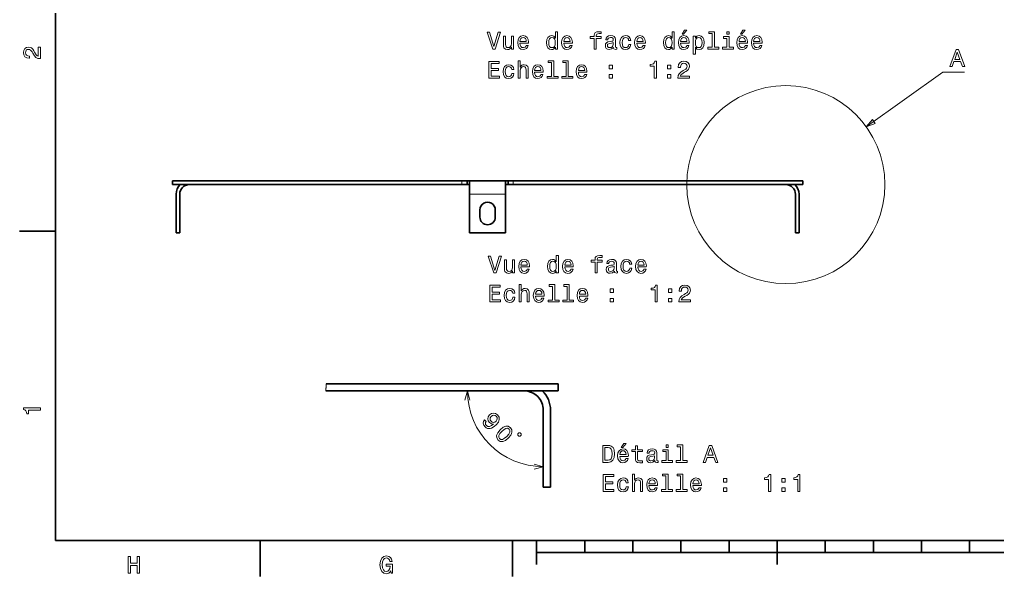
# Model space of a CAD drawing. Extents: x 0 to 420, y 0 to 297.
# Drawn here: x 2.5 to 205.8, y 2.5 to 118.3 of the extents above; entities that cross this region are included whole.
import ezdxf

# ---------------------------------------------------------------- set-up
doc = ezdxf.new("R2010")
doc.units = 0
doc.linetypes.add('DASHDOT', pattern=[18.5, 12, -3, 0.5, -3])

msp = doc.modelspace()

# ---------------------------------------------------------------- linework, layer by layer
at = {"color": 7, "lineweight": 35}
for p, q in [((10, 287), (10, 10)), ((94.472847, 84.731468), (53.311653, 84.731468)), ((94.472847, 83.981468), (53.311653, 83.981468)), ((146.296204, 84.731468), (105.135002, 84.731468)), ((146.296204, 83.981468), (105.135002, 83.981468)), ((114.453629, 42.584423), (76.37114, 42.584423)), ((114.453629, 41.084423), (76.37114, 41.084423)), ((10, 10), (410, 10)), ((110, 7.5), (310, 7.5))]:
    msp.add_line(p, q, dxfattribs=at)
at = {"color": 7, "lineweight": 35, "ltscale": 8.2e-05}
for p, q in [((34.270409, 84.731468), (34.267113, 84.731468)), ((34.270409, 83.981468), (34.267113, 83.981468)), ((165.340729, 84.731468), (165.337433, 84.731468)), ((165.340729, 83.981468), (165.337433, 83.981468))]:
    msp.add_line(p, q, dxfattribs=at)
at = {"color": 7, "lineweight": 35, "ltscale": 0.01875}
for p, q in [((34.267113, 83.981468), (34.267113, 84.731468)), ((34.267113, 83.981468), (34.267113, 84.731468)), ((95.553925, 83.981468), (95.553925, 84.731468)), ((104.053925, 83.981468), (104.053925, 84.731468)), ((165.340729, 83.981468), (165.340729, 84.731468)), ((35.803925, 73.981468), (35.053925, 73.981468)), ((163.803925, 73.981468), (164.553925, 73.981468))]:
    msp.add_line(p, q, dxfattribs=at)
at = {"color": 7, "lineweight": 13, "ltscale": 0.01875}
for p, q in [((34.270409, 83.981468), (34.270409, 84.731468)), ((94.472847, 83.981468), (94.472847, 84.731468)), ((105.135002, 83.981468), (105.135002, 84.731468)), ((165.337433, 83.981468), (165.337433, 84.731468))]:
    msp.add_line(p, q, dxfattribs=at)
at = {"color": 7, "lineweight": 35, "ltscale": 0.476031}
for p, q in [((53.311653, 84.731468), (34.270409, 84.731468)), ((53.311653, 83.981468), (34.270409, 83.981468)), ((165.337433, 84.731468), (146.296204, 84.731468)), ((165.337433, 83.981468), (146.296204, 83.981468))]:
    msp.add_line(p, q, dxfattribs=at)
at = {"color": 7, "lineweight": 35, "ltscale": 0.027027}
for p, q in [((95.553925, 84.731468), (94.472847, 84.731468)), ((95.553925, 83.981468), (94.472847, 83.981468)), ((105.135002, 84.731468), (104.053925, 84.731468)), ((105.135002, 83.981468), (104.053925, 83.981468))]:
    msp.add_line(p, q, dxfattribs=at)
at = {"color": 7, "lineweight": 35, "ltscale": 0.0125}
for p, q in [((96.053925, 84.731468), (95.553925, 84.731468)), ((96.053925, 83.981468), (95.553925, 83.981468)), ((104.053925, 84.731468), (103.553925, 84.731468)), ((104.053925, 83.981468), (103.553925, 83.981468))]:
    msp.add_line(p, q, dxfattribs=at)
at = {"color": 7, "lineweight": 35, "ltscale": 0.06875}
for p, q in [((96.053925, 81.981468), (96.053925, 84.731468)), ((103.553925, 81.981468), (103.553925, 84.731468))]:
    msp.add_line(p, q, dxfattribs=at)
at = {"color": 7, "lineweight": 35, "ltscale": 0.1875}
for p, q in [((103.553925, 84.731468), (96.053925, 84.731468)), ((10, 74.300003), (2.5, 74.300003)), ((103.553925, 73.981468), (96.053925, 73.981468)), ((52.5, 10), (52.5, 2.5)), ((105, 10), (105, 2.5))]:
    msp.add_line(p, q, dxfattribs=at)
at = {"color": 7, "lineweight": 35, "ltscale": 0.2}
for p, q in [((35.053925, 81.981468), (35.053925, 73.981468)), ((35.803925, 81.981468), (35.803925, 73.981468)), ((96.053925, 81.981468), (96.053925, 73.981468)), ((103.553925, 81.981468), (103.553925, 73.981468)), ((163.803925, 81.981468), (163.803925, 73.981468)), ((164.553925, 81.981468), (164.553925, 73.981468))]:
    msp.add_line(p, q, dxfattribs=at)
at = {"color": 7, "lineweight": 13, "ltscale": 0.1875}
msp.add_line((103.553925, 81.981468), (96.053925, 81.981468), dxfattribs=at)
at = {"color": 7, "lineweight": 35, "ltscale": 0.0375}
for p, q in [((98.203926, 77.231468), (98.203926, 78.731468)), ((101.403923, 77.231468), (101.403923, 78.731468)), ((114.46022, 41.084423), (114.46022, 42.584423)), ((111.386597, 21.084423), (112.886597, 21.084423))]:
    msp.add_line(p, q, dxfattribs=at)
at = {"color": 7, "lineweight": 35, "ltscale": 0.254177}
msp.add_line((76.37114, 41.084423), (66.204079, 41.084423), dxfattribs=at)
at = {"color": 7, "lineweight": 35, "ltscale": 0.253493}
msp.add_line((76.37114, 42.584423), (66.2314, 42.584423), dxfattribs=at)
at = {"color": 7, "lineweight": 13, "ltscale": 0.0375}
msp.add_line((114.453629, 41.084423), (114.453629, 42.584423), dxfattribs=at)
at = {"color": 7, "lineweight": 35, "ltscale": 0.000165}
for p, q in [((114.46022, 42.584423), (114.453629, 42.584423)), ((114.46022, 41.084423), (114.453629, 41.084423))]:
    msp.add_line(p, q, dxfattribs=at)
at = {"color": 7, "lineweight": 35, "ltscale": 0.4}
for p, q in [((111.386597, 37.084423), (111.386597, 21.084423)), ((112.886597, 37.084423), (112.886597, 21.084423))]:
    msp.add_line(p, q, dxfattribs=at)
at = {"color": 7, "lineweight": 35, "ltscale": 0.125}
for p, q in [((110, 10), (110, 5)), ((160, 10), (160, 5))]:
    msp.add_line(p, q, dxfattribs=at)
at = {"color": 7, "lineweight": 35, "ltscale": 0.0625}
for p, q in [((120, 10), (120, 7.5)), ((130, 10), (130, 7.5)), ((140, 10), (140, 7.5)), ((150, 10), (150, 7.5)), ((170, 10), (170, 7.5)), ((180, 10), (180, 7.5)), ((190, 10), (190, 7.5)), ((200, 10), (200, 7.5))]:
    msp.add_line(p, q, dxfattribs=at)
at = {"color": 7, "lineweight": 13}
for points in [[(140.24324, 115.233627), (140.540802, 115.233627), (141.241806, 116.090973), (140.747559, 116.090973)], [(152.387329, 115.233627), (152.684875, 115.233627), (153.385895, 116.090973), (152.891663, 116.090973)], [(102.00045, 115.6623), (101.122932, 112.681755), (100.220192, 115.6623), (99.741089, 115.6623), (100.870773, 112.157257), (101.375092, 112.157257), (102.479561, 115.6623)], [(105.202904, 114.865471), (104.759094, 114.865471), (104.759094, 113.302071), (104.708664, 112.938957), (104.562408, 112.676712), (104.335464, 112.515327), (104.037918, 112.464897), (103.800888, 112.505241), (103.64959, 112.626274), (103.56385, 112.833046), (103.543678, 113.125557), (103.543678, 114.865471), (103.099876, 114.865471), (103.099876, 113.085213), (103.115005, 112.727142), (103.210831, 112.429588), (103.503334, 112.157257), (103.972351, 112.06144), (104.224518, 112.096741), (104.441376, 112.187515), (104.627975, 112.343857), (104.779274, 112.570801), (104.779274, 112.157257), (105.202904, 112.157257)], [(106.53936, 113.382759), (108.314575, 113.382759), (108.319618, 113.589531), (108.238922, 114.169502), (108.017021, 114.603226), (107.664001, 114.865471), (107.194977, 114.961288), (106.736046, 114.860428), (106.383018, 114.578003), (106.156075, 114.119072), (106.075378, 113.513885), (106.151031, 112.89357), (106.377975, 112.439674), (106.72596, 112.157257), (107.179848, 112.06144), (107.573219, 112.126999), (107.895988, 112.29847), (108.133018, 112.570801), (108.269188, 112.933914), (107.830421, 112.933914), (107.739647, 112.732185), (107.608521, 112.580887), (107.235321, 112.459854), (106.947861, 112.515327), (106.731003, 112.691841), (106.58979, 112.979301), (106.53936, 113.36763)], [(106.53936, 113.755959), (106.594833, 114.103943), (106.731003, 114.361145), (106.937775, 114.517487), (107.210106, 114.57296), (107.477402, 114.517487), (107.684174, 114.361145), (107.810249, 114.103943), (107.855637, 113.755959)], [(113.887344, 112.575844), (113.887344, 112.157257), (114.331146, 112.157257), (114.331146, 115.778297), (113.89238, 115.778297), (113.89238, 114.451927), (113.554489, 114.835213), (113.347717, 114.925987), (113.110687, 114.961288), (112.682007, 114.860428), (112.349159, 114.578003), (112.132294, 114.124115), (112.056648, 113.513885), (112.132294, 112.903656), (112.349159, 112.444717), (112.682007, 112.157257), (113.110687, 112.06144), (113.347717, 112.096741), (113.559532, 112.187515)], [(113.186333, 114.562874), (113.478836, 114.492271), (113.700745, 114.295586), (113.831863, 113.967773), (113.882294, 113.513885), (113.831863, 113.054955), (113.700745, 112.727142), (113.478836, 112.525414), (113.186333, 112.459854), (112.908951, 112.525414), (112.697136, 112.727142), (112.555931, 113.059998), (112.510536, 113.513885), (112.555931, 113.96273), (112.697136, 114.290543), (112.908951, 114.492271)], [(115.64743, 113.382759), (117.422646, 113.382759), (117.427689, 113.589531), (117.346992, 114.169502), (117.125092, 114.603226), (116.772064, 114.865471), (116.303047, 114.961288), (115.844116, 114.860428), (115.491089, 114.578003), (115.264145, 114.119072), (115.183449, 113.513885), (115.259102, 112.89357), (115.486046, 112.439674), (115.83403, 112.157257), (116.287918, 112.06144), (116.68129, 112.126999), (117.004059, 112.29847), (117.241089, 112.570801), (117.377258, 112.933914), (116.938492, 112.933914), (116.847717, 112.732185), (116.716591, 112.580887), (116.343391, 112.459854), (116.055931, 112.515327), (115.839066, 112.691841), (115.697861, 112.979301), (115.64743, 113.36763)], [(115.64743, 113.755959), (115.702904, 114.103943), (115.839066, 114.361145), (116.045837, 114.517487), (116.318176, 114.57296), (116.585464, 114.517487), (116.792236, 114.361145), (116.91832, 114.103943), (116.963707, 113.755959)], [(121.946419, 114.396454), (121.946419, 112.157257), (122.390228, 112.157257), (122.390228, 114.396454), (123.398865, 114.396454), (123.398865, 114.774689), (122.390228, 114.774689), (122.390228, 114.941116), (122.425522, 115.142845), (122.541519, 115.279015), (122.738205, 115.359703), (123.02063, 115.389969), (123.398865, 115.369797), (123.398865, 115.753082), (122.919762, 115.778297), (122.486046, 115.732903), (122.183449, 115.596741), (122.001892, 115.359703), (121.946419, 115.021812), (121.946419, 114.774689), (121.13446, 114.774689), (121.13446, 114.396454)], [(125.97596, 112.510284), (125.97596, 112.495155), (126.001175, 112.323685), (126.07682, 112.202644), (126.394547, 112.106827), (126.641663, 112.147171), (126.641663, 112.490112), (126.535751, 112.474983), (126.394547, 112.540543), (126.369331, 112.742271), (126.369331, 114.144287), (126.308807, 114.502357), (126.132294, 114.754517), (125.824661, 114.905815), (125.390945, 114.961288), (124.967316, 114.900772), (124.654633, 114.729301), (124.457947, 114.462013), (124.39238, 114.108986), (124.39238, 114.078728), (124.790802, 114.078728), (124.826103, 114.290543), (124.93705, 114.441841), (125.118607, 114.532616), (125.375816, 114.567917), (125.622932, 114.542702), (125.799446, 114.467056), (125.90535, 114.33593), (125.940659, 114.154373), (125.920486, 113.942558), (125.83979, 113.836655), (125.638062, 113.786217), (125.259819, 113.745872), (124.826103, 113.655098), (124.518463, 113.493713), (124.336906, 113.241554), (124.281433, 112.868355), (124.331863, 112.5355), (124.488205, 112.288383), (124.740364, 112.132042), (125.088348, 112.076569), (125.557373, 112.182472)], [(129.127975, 113.967773), (129.566742, 113.967773), (129.475952, 114.371231), (129.259094, 114.688957), (128.921204, 114.885643), (128.482437, 114.961288), (127.998291, 114.860428), (127.630135, 114.578003), (127.398148, 114.119072), (127.317459, 113.503799), (127.393105, 112.89357), (127.620049, 112.439674), (127.978119, 112.157257), (128.467316, 112.06144), (128.901031, 112.137085), (129.238922, 112.3489), (129.470917, 112.681755), (129.571777, 113.125557), (129.148148, 113.125557), (129.072495, 112.84314), (128.93129, 112.631317), (128.729553, 112.500198), (128.482437, 112.459854), (128.174805, 112.525414), (127.952904, 112.727142), (127.816734, 113.054955), (127.771347, 113.518929), (127.816734, 113.972816), (127.957947, 114.300629), (128.184891, 114.502357), (128.482437, 114.57296), (128.74469, 114.527573), (128.941376, 114.411583), (129.072495, 114.21994)], [(130.827545, 113.382759), (132.602753, 113.382759), (132.607803, 113.589531), (132.5271, 114.169502), (132.305206, 114.603226), (131.952179, 114.865471), (131.483154, 114.961288), (131.024231, 114.860428), (130.671204, 114.578003), (130.44426, 114.119072), (130.363556, 113.513885), (130.439209, 112.89357), (130.666153, 112.439674), (131.014145, 112.157257), (131.468033, 112.06144), (131.861404, 112.126999), (132.184174, 112.29847), (132.421204, 112.570801), (132.557373, 112.933914), (132.118607, 112.933914), (132.027832, 112.732185), (131.896698, 112.580887), (131.523499, 112.459854), (131.236038, 112.515327), (131.01918, 112.691841), (130.877975, 112.979301), (130.827545, 113.36763)], [(130.827545, 113.755959), (130.883011, 114.103943), (131.01918, 114.361145), (131.225952, 114.517487), (131.498291, 114.57296), (131.765579, 114.517487), (131.972351, 114.361145), (132.098434, 114.103943), (132.143829, 113.755959)], [(138.175522, 112.575844), (138.175522, 112.157257), (138.619324, 112.157257), (138.619324, 115.778297), (138.180573, 115.778297), (138.180573, 114.451927), (137.842667, 114.835213), (137.635895, 114.925987), (137.398865, 114.961288), (136.970184, 114.860428), (136.637329, 114.578003), (136.420471, 114.124115), (136.344833, 113.513885), (136.420471, 112.903656), (136.637329, 112.444717), (136.970184, 112.157257), (137.398865, 112.06144), (137.635895, 112.096741), (137.847717, 112.187515)], [(137.474518, 114.562874), (137.767029, 114.492271), (137.988922, 114.295586), (138.120041, 113.967773), (138.170471, 113.513885), (138.120041, 113.054955), (137.988922, 112.727142), (137.767029, 112.525414), (137.474518, 112.459854), (137.197144, 112.525414), (136.985321, 112.727142), (136.844116, 113.059998), (136.798721, 113.513885), (136.844116, 113.96273), (136.985321, 114.290543), (137.197144, 114.492271)], [(139.935608, 113.382759), (141.710815, 113.382759), (141.715866, 113.589531), (141.635178, 114.169502), (141.413269, 114.603226), (141.060242, 114.865471), (140.591232, 114.961288), (140.132294, 114.860428), (139.779266, 114.578003), (139.552322, 114.119072), (139.471634, 113.513885), (139.547272, 112.89357), (139.774231, 112.439674), (140.122208, 112.157257), (140.576096, 112.06144), (140.969467, 112.126999), (141.292236, 112.29847), (141.529266, 112.570801), (141.665436, 112.933914), (141.226669, 112.933914), (141.135895, 112.732185), (141.004776, 112.580887), (140.631577, 112.459854), (140.344116, 112.515327), (140.127258, 112.691841), (139.986038, 112.979301), (139.935608, 113.36763)], [(139.935608, 113.755959), (139.991089, 114.103943), (140.127258, 114.361145), (140.334015, 114.517487), (140.606354, 114.57296), (140.873657, 114.517487), (141.080414, 114.361145), (141.206497, 114.103943), (141.251892, 113.755959)], [(143.001892, 114.446884), (143.001892, 114.865471), (142.55809, 114.865471), (142.55809, 111.108269), (143.001892, 111.108269), (143.001892, 112.570801), (143.158234, 112.333771), (143.334747, 112.177429), (143.778549, 112.06144), (144.202179, 112.157257), (144.535034, 112.444717), (144.751892, 112.898613), (144.832581, 113.513885), (144.751892, 114.124115), (144.535034, 114.578003), (144.202179, 114.860428), (143.778549, 114.961288), (143.536469, 114.93103), (143.329697, 114.835213), (143.153183, 114.673828)], [(143.702896, 112.459854), (143.40535, 112.525414), (143.188492, 112.727142), (143.052322, 113.054955), (143.006927, 113.513885), (143.052322, 113.967773), (143.188492, 114.295586), (143.40535, 114.492271), (143.702896, 114.562874), (143.975235, 114.492271), (144.192093, 114.290543), (144.328262, 113.96273), (144.378693, 113.513885), (144.328262, 113.059998), (144.192093, 112.727142), (143.975235, 112.525414)], [(146.501892, 115.405098), (146.501892, 112.530457), (145.589066, 112.530457), (145.589066, 112.157257), (147.85347, 112.157257), (147.85347, 112.530457), (146.945694, 112.530457), (146.945694, 115.778297), (145.805923, 115.778297), (145.805923, 115.405098)], [(150.011978, 112.530457), (150.011978, 114.774689), (148.872208, 114.774689), (148.872208, 114.396454), (149.568176, 114.396454), (149.568176, 112.530457), (148.660385, 112.530457), (148.660385, 112.157257), (150.92984, 112.157257), (150.92984, 112.530457)], [(150.0271, 115.778297), (149.558075, 115.778297), (149.558075, 115.273972), (150.0271, 115.273972)], [(152.079697, 113.382759), (153.854919, 113.382759), (153.859955, 113.589531), (153.779266, 114.169502), (153.557358, 114.603226), (153.20433, 114.865471), (152.735321, 114.961288), (152.276382, 114.860428), (151.923355, 114.578003), (151.696411, 114.119072), (151.615723, 113.513885), (151.691376, 112.89357), (151.918304, 112.439674), (152.266296, 112.157257), (152.720184, 112.06144), (153.113556, 112.126999), (153.436325, 112.29847), (153.673355, 112.570801), (153.809525, 112.933914), (153.370758, 112.933914), (153.279984, 112.732185), (153.148865, 112.580887), (152.775665, 112.459854), (152.48819, 112.515327), (152.271332, 112.691841), (152.130127, 112.979301), (152.079697, 113.36763)], [(152.079697, 113.755959), (152.135162, 114.103943), (152.271332, 114.361145), (152.478119, 114.517487), (152.750443, 114.57296), (153.017731, 114.517487), (153.224518, 114.361145), (153.350586, 114.103943), (153.395981, 113.755959)], [(155.115723, 113.382759), (156.89093, 113.382759), (156.895981, 113.589531), (156.815277, 114.169502), (156.593384, 114.603226), (156.240356, 114.865471), (155.771332, 114.961288), (155.312408, 114.860428), (154.959381, 114.578003), (154.732437, 114.119072), (154.651733, 113.513885), (154.727386, 112.89357), (154.95433, 112.439674), (155.302322, 112.157257), (155.75621, 112.06144), (156.149582, 112.126999), (156.472351, 112.29847), (156.709381, 112.570801), (156.845551, 112.933914), (156.406784, 112.933914), (156.31601, 112.732185), (156.184875, 112.580887), (155.811676, 112.459854), (155.524216, 112.515327), (155.307358, 112.691841), (155.166153, 112.979301), (155.115723, 113.36763)], [(155.115723, 113.755959), (155.171188, 114.103943), (155.307358, 114.361145), (155.51413, 114.517487), (155.786469, 114.57296), (156.053757, 114.517487), (156.260529, 114.361145), (156.386612, 114.103943), (156.432007, 113.755959)], [(6.833213, 110.169449), (6.833213, 112.575073), (6.399496, 112.575073), (6.399496, 110.673775), (6.162464, 110.779686), (5.965778, 110.961243), (5.607709, 111.521034), (5.456412, 111.818588), (5.239553, 112.151443), (4.987392, 112.388474), (4.689842, 112.524643), (4.351945, 112.575073), (3.928314, 112.489334), (3.595461, 112.252304), (3.383646, 111.889191), (3.307997, 111.420174), (3.393732, 110.93602), (3.630764, 110.567871), (4.009006, 110.330833), (4.508286, 110.250145), (4.578891, 110.250145), (4.578891, 110.709076), (4.538545, 110.709076), (4.195605, 110.754463), (3.943444, 110.890633), (3.782061, 111.107491), (3.726585, 111.394958), (3.777017, 111.687462), (3.903098, 111.90432), (4.099784, 112.045532), (4.346902, 112.095963), (4.578891, 112.060661), (4.775577, 111.964844), (4.947046, 111.803459), (5.098343, 111.581558), (5.259727, 111.284004), (5.572406, 110.789772), (5.90526, 110.441788), (6.308718, 110.235016), (6.818084, 110.169449)], [(125.925522, 113.105385), (125.865005, 112.84314), (125.703621, 112.641403), (125.461548, 112.510284), (125.164001, 112.464897), (124.972351, 112.490112), (124.836189, 112.570801), (124.750458, 112.712013), (124.725235, 112.908699), (124.745407, 113.085213), (124.826103, 113.211288), (125.148865, 113.352501), (125.557373, 113.413017), (125.925522, 113.534058)], [(195.920074, 108.552963), (196.384064, 108.552963), (196.752213, 109.581779), (198.149185, 109.581779), (198.517349, 108.552963), (198.991409, 108.552963), (197.710434, 112.058006), (197.196014, 112.058006)], [(196.913605, 110.010452), (197.453217, 111.55368), (197.992844, 110.010452)], [(100.06385, 106.110428), (102.282875, 106.110428), (102.282875, 106.534058), (100.527832, 106.534058), (100.527832, 107.719215), (102.091232, 107.719215), (102.091232, 108.137802), (100.527832, 108.137802), (100.527832, 109.186798), (102.242531, 109.186798), (102.242531, 109.610428), (100.06385, 109.610428)], [(104.83979, 107.920944), (105.278549, 107.920944), (105.187775, 108.324402), (104.970917, 108.642128), (104.633018, 108.838814), (104.19426, 108.914459), (103.710106, 108.813599), (103.341949, 108.531174), (103.109962, 108.072243), (103.029274, 107.45697), (103.104919, 106.846741), (103.331863, 106.392845), (103.689934, 106.110428), (104.179131, 106.01461), (104.612846, 106.090256), (104.950745, 106.302071), (105.182732, 106.634926), (105.283592, 107.078728), (104.859962, 107.078728), (104.784317, 106.79631), (104.643105, 106.584488), (104.441376, 106.453369), (104.19426, 106.413025), (103.88662, 106.478584), (103.664719, 106.680313), (103.528549, 107.008125), (103.483162, 107.472099), (103.528549, 107.925987), (103.669762, 108.253799), (103.896706, 108.455528), (104.19426, 108.526131), (104.456505, 108.480743), (104.653191, 108.364754), (104.784317, 108.173111)], [(106.151031, 106.110428), (106.594833, 106.110428), (106.594833, 107.673828), (106.640221, 108.031898), (106.786476, 108.294144), (107.01342, 108.455528), (107.316017, 108.516045), (107.55809, 108.465614), (107.709389, 108.329445), (107.785034, 108.102501), (107.810249, 107.799911), (107.810249, 106.110428), (108.254059, 106.110428), (108.254059, 107.890686), (108.233879, 108.248756), (108.143105, 108.54631), (107.845551, 108.818642), (107.381577, 108.914459), (107.129417, 108.879158), (106.91256, 108.78334), (106.731003, 108.632042), (106.594833, 108.42527), (106.594833, 109.731468), (106.151031, 109.731468)], [(109.575378, 107.33593), (111.350601, 107.33593), (111.355637, 107.542702), (111.274948, 108.122673), (111.053047, 108.556396), (110.70002, 108.818642), (110.231003, 108.914459), (109.772064, 108.813599), (109.419037, 108.531174), (109.192093, 108.072243), (109.111404, 107.467056), (109.18705, 106.846741), (109.414001, 106.392845), (109.761978, 106.110428), (110.215874, 106.01461), (110.609245, 106.08017), (110.932007, 106.25164), (111.169037, 106.523972), (111.305206, 106.887085), (110.866447, 106.887085), (110.775665, 106.685356), (110.644547, 106.534058), (110.271347, 106.413025), (109.983879, 106.468498), (109.767021, 106.645012), (109.625816, 106.932472), (109.575378, 107.320801)], [(109.575378, 107.709129), (109.630859, 108.057114), (109.767021, 108.314316), (109.973793, 108.470657), (110.246132, 108.526131), (110.51342, 108.470657), (110.720192, 108.314316), (110.846275, 108.057114), (110.891663, 107.709129)], [(113.105637, 109.358269), (113.105637, 106.483627), (112.192818, 106.483627), (112.192818, 106.110428), (114.457222, 106.110428), (114.457222, 106.483627), (113.549446, 106.483627), (113.549446, 109.731468), (112.409676, 109.731468), (112.409676, 109.358269)], [(116.141663, 109.358269), (116.141663, 106.483627), (115.228836, 106.483627), (115.228836, 106.110428), (117.493248, 106.110428), (117.493248, 106.483627), (116.585464, 106.483627), (116.585464, 109.731468), (115.445694, 109.731468), (115.445694, 109.358269)], [(118.683449, 107.33593), (120.458664, 107.33593), (120.463707, 107.542702), (120.383018, 108.122673), (120.161118, 108.556396), (119.80809, 108.818642), (119.339066, 108.914459), (118.880135, 108.813599), (118.527115, 108.531174), (118.300163, 108.072243), (118.219475, 107.467056), (118.29512, 106.846741), (118.522064, 106.392845), (118.870049, 106.110428), (119.323944, 106.01461), (119.717316, 106.08017), (120.040077, 106.25164), (120.277115, 106.523972), (120.413277, 106.887085), (119.974518, 106.887085), (119.883736, 106.685356), (119.752617, 106.534058), (119.379417, 106.413025), (119.091949, 106.468498), (118.875092, 106.645012), (118.733887, 106.932472), (118.683449, 107.320801)], [(118.683449, 107.709129), (118.738922, 108.057114), (118.875092, 108.314316), (119.081863, 108.470657), (119.354202, 108.526131), (119.62149, 108.470657), (119.828262, 108.314316), (119.954346, 108.057114), (119.999733, 107.709129)], [(125.063133, 108.0672), (125.759094, 108.0672), (125.759094, 108.818642), (125.063133, 108.818642)], [(134.428406, 106.110428), (134.887329, 106.110428), (134.887329, 109.635643), (134.544403, 109.635643), (134.453613, 109.328011), (134.272064, 109.121231), (133.99469, 109.000198), (133.611404, 108.959854), (133.611404, 108.601784), (134.428406, 108.601784)], [(137.207214, 108.0672), (137.903183, 108.0672), (137.903183, 108.818642), (137.207214, 108.818642)], [(139.360687, 106.110428), (141.766296, 106.110428), (141.766296, 106.544144), (139.865005, 106.544144), (139.970917, 106.781174), (140.152466, 106.977859), (140.712265, 107.33593), (141.009811, 107.487228), (141.342667, 107.704086), (141.579697, 107.956253), (141.715866, 108.253799), (141.766296, 108.591698), (141.680573, 109.015327), (141.443527, 109.348183), (141.080414, 109.559998), (140.611404, 109.635643), (140.127258, 109.549911), (139.759094, 109.312874), (139.522064, 108.934639), (139.441376, 108.435356), (139.441376, 108.364754), (139.900299, 108.364754), (139.900299, 108.405098), (139.945694, 108.748039), (140.081863, 109.000198), (140.298721, 109.161583), (140.586182, 109.217056), (140.878693, 109.166626), (141.095551, 109.040543), (141.236755, 108.843857), (141.287201, 108.596741), (141.251892, 108.364754), (141.156067, 108.168068), (140.99469, 107.996597), (140.772781, 107.845299), (140.475235, 107.683914), (139.980988, 107.371231), (139.633011, 107.038383), (139.426239, 106.634926), (139.360687, 106.125557)], [(125.063133, 106.110428), (125.759094, 106.110428), (125.759094, 106.86187), (125.063133, 106.86187)], [(137.207214, 106.110428), (137.903183, 106.110428), (137.903183, 106.86187), (137.207214, 106.86187)], [(179.810791, 97.520729), (178.541931, 95.974754), (180.413773, 96.679184)], [(102.199455, 69.129883), (101.321938, 66.149338), (100.419197, 69.129883), (99.940094, 69.129883), (101.069778, 65.62484), (101.574097, 65.62484), (102.678566, 69.129883)], [(114.086349, 66.043427), (114.086349, 65.62484), (114.530151, 65.62484), (114.530151, 69.24588), (114.091385, 69.24588), (114.091385, 67.91951), (113.753494, 68.302795), (113.546722, 68.39357), (113.309692, 68.428871), (112.881012, 68.328011), (112.548164, 68.045586), (112.331299, 67.591698), (112.255653, 66.981468), (112.331299, 66.371239), (112.548164, 65.9123), (112.881012, 65.62484), (113.309692, 65.529022), (113.546722, 65.564323), (113.758537, 65.655098)], [(122.145424, 67.864037), (122.145424, 65.62484), (122.589233, 65.62484), (122.589233, 67.864037), (123.59787, 67.864037), (123.59787, 68.242271), (122.589233, 68.242271), (122.589233, 68.408699), (122.624527, 68.610428), (122.740524, 68.746597), (122.93721, 68.827286), (123.219635, 68.857552), (123.59787, 68.837379), (123.59787, 69.220657), (123.118767, 69.24588), (122.685051, 69.200485), (122.382454, 69.064323), (122.200897, 68.827286), (122.145424, 68.489395), (122.145424, 68.242271), (121.333466, 68.242271), (121.333466, 67.864037)], [(105.401909, 68.333054), (104.958099, 68.333054), (104.958099, 66.769653), (104.907669, 66.40654), (104.761414, 66.144295), (104.53447, 65.98291), (104.236923, 65.93248), (103.999893, 65.972824), (103.848595, 66.093857), (103.762856, 66.300629), (103.742683, 66.59314), (103.742683, 68.333054), (103.298882, 68.333054), (103.298882, 66.552795), (103.314011, 66.194725), (103.409836, 65.897171), (103.702339, 65.62484), (104.171356, 65.529022), (104.423523, 65.564323), (104.640381, 65.655098), (104.826981, 65.81144), (104.978279, 66.038383), (104.978279, 65.62484), (105.401909, 65.62484)], [(106.738365, 66.850342), (108.51358, 66.850342), (108.518623, 67.057114), (108.437927, 67.637085), (108.216026, 68.070808), (107.863007, 68.333054), (107.393982, 68.428871), (106.935051, 68.328011), (106.582024, 68.045586), (106.35508, 67.586655), (106.274384, 66.981468), (106.350037, 66.361153), (106.576981, 65.907257), (106.924965, 65.62484), (107.378853, 65.529022), (107.772224, 65.594582), (108.094994, 65.766052), (108.332024, 66.038383), (108.468193, 66.401497), (108.029427, 66.401497), (107.938652, 66.199768), (107.807526, 66.04847), (107.434326, 65.927437), (107.146866, 65.98291), (106.930008, 66.159424), (106.788795, 66.446884), (106.738365, 66.835213)], [(106.738365, 67.223541), (106.793839, 67.571526), (106.930008, 67.828728), (107.13678, 67.985069), (107.409111, 68.040543), (107.676407, 67.985069), (107.883179, 67.828728), (108.009254, 67.571526), (108.054642, 67.223541)], [(113.385338, 68.030457), (113.677841, 67.959854), (113.89975, 67.763168), (114.030869, 67.435356), (114.081299, 66.981468), (114.030869, 66.522537), (113.89975, 66.194725), (113.677841, 65.992996), (113.385338, 65.927437), (113.107956, 65.992996), (112.896141, 66.194725), (112.754936, 66.52758), (112.709541, 66.981468), (112.754936, 67.430313), (112.896141, 67.758125), (113.107956, 67.959854)], [(115.846436, 66.850342), (117.621651, 66.850342), (117.626694, 67.057114), (117.545998, 67.637085), (117.324097, 68.070808), (116.971069, 68.333054), (116.502052, 68.428871), (116.043121, 68.328011), (115.690094, 68.045586), (115.46315, 67.586655), (115.382454, 66.981468), (115.458107, 66.361153), (115.685051, 65.907257), (116.033035, 65.62484), (116.486923, 65.529022), (116.880295, 65.594582), (117.203064, 65.766052), (117.440094, 66.038383), (117.576263, 66.401497), (117.137497, 66.401497), (117.046722, 66.199768), (116.915596, 66.04847), (116.542397, 65.927437), (116.254936, 65.98291), (116.038071, 66.159424), (115.896866, 66.446884), (115.846436, 66.835213)], [(115.846436, 67.223541), (115.901909, 67.571526), (116.038071, 67.828728), (116.244843, 67.985069), (116.517181, 68.040543), (116.78447, 67.985069), (116.991241, 67.828728), (117.117325, 67.571526), (117.162712, 67.223541)], [(126.174965, 65.977867), (126.174965, 65.962738), (126.20018, 65.791267), (126.275826, 65.670227), (126.593552, 65.574409), (126.840668, 65.614754), (126.840668, 65.957695), (126.734756, 65.942566), (126.593552, 66.008125), (126.568336, 66.209854), (126.568336, 67.61187), (126.507813, 67.96994), (126.331299, 68.222099), (126.023666, 68.373398), (125.589951, 68.428871), (125.166321, 68.368355), (124.853638, 68.196884), (124.656952, 67.929596), (124.591385, 67.576569), (124.591385, 67.54631), (124.989807, 67.54631), (125.025108, 67.758125), (125.136055, 67.909424), (125.317612, 68.000198), (125.574821, 68.0355), (125.821938, 68.010284), (125.998451, 67.934639), (126.104355, 67.803513), (126.139664, 67.621956), (126.119492, 67.410141), (126.038795, 67.304237), (125.837067, 67.253799), (125.458824, 67.213455), (125.025108, 67.122681), (124.717468, 66.961296), (124.535912, 66.709137), (124.480438, 66.335938), (124.530869, 66.003082), (124.68721, 65.755966), (124.939369, 65.599625), (125.287354, 65.544151), (125.756378, 65.650055)], [(129.326981, 67.435356), (129.765747, 67.435356), (129.674957, 67.838814), (129.458099, 68.15654), (129.120209, 68.353226), (128.681442, 68.428871), (128.197296, 68.328011), (127.82914, 68.045586), (127.597153, 67.586655), (127.516464, 66.971382), (127.59211, 66.361153), (127.819054, 65.907257), (128.177124, 65.62484), (128.666321, 65.529022), (129.100037, 65.604668), (129.437927, 65.816483), (129.669922, 66.149338), (129.770782, 66.59314), (129.347153, 66.59314), (129.2715, 66.310722), (129.130295, 66.0989), (128.928558, 65.967781), (128.681442, 65.927437), (128.37381, 65.992996), (128.151901, 66.194725), (128.015747, 66.522537), (127.970352, 66.986511), (128.015747, 67.440399), (128.156952, 67.768211), (128.383896, 67.96994), (128.681442, 68.040543), (128.943695, 67.995155), (129.140381, 67.879166), (129.2715, 67.687523)], [(131.02655, 66.850342), (132.801758, 66.850342), (132.806808, 67.057114), (132.726105, 67.637085), (132.504211, 68.070808), (132.151184, 68.333054), (131.682159, 68.428871), (131.223236, 68.328011), (130.870209, 68.045586), (130.643265, 67.586655), (130.562561, 66.981468), (130.638214, 66.361153), (130.865158, 65.907257), (131.21315, 65.62484), (131.667038, 65.529022), (132.06041, 65.594582), (132.383179, 65.766052), (132.620209, 66.038383), (132.756378, 66.401497), (132.317612, 66.401497), (132.226837, 66.199768), (132.095703, 66.04847), (131.722504, 65.927437), (131.435043, 65.98291), (131.218185, 66.159424), (131.076981, 66.446884), (131.02655, 66.835213)], [(131.02655, 67.223541), (131.082016, 67.571526), (131.218185, 67.828728), (131.424957, 67.985069), (131.697296, 68.040543), (131.964584, 67.985069), (132.171356, 67.828728), (132.29744, 67.571526), (132.342834, 67.223541)], [(126.124527, 66.572968), (126.064011, 66.310722), (125.902626, 66.108986), (125.660553, 65.977867), (125.363007, 65.93248), (125.171356, 65.957695), (125.035194, 66.038383), (124.949463, 66.179596), (124.92424, 66.376282), (124.944412, 66.552795), (125.025108, 66.678871), (125.34787, 66.820084), (125.756378, 66.8806), (126.124527, 67.00164)], [(100.262856, 59.578011), (102.48188, 59.578011), (102.48188, 60.00164), (100.726837, 60.00164), (100.726837, 61.186802), (102.290237, 61.186802), (102.290237, 61.605389), (100.726837, 61.605389), (100.726837, 62.654381), (102.441536, 62.654381), (102.441536, 63.078011), (100.262856, 63.078011)], [(106.350037, 59.578011), (106.793839, 59.578011), (106.793839, 61.141411), (106.839226, 61.499481), (106.985481, 61.761726), (107.212425, 61.923111), (107.515022, 61.983631), (107.757095, 61.933197), (107.908394, 61.797031), (107.984039, 61.570084), (108.009254, 61.26749), (108.009254, 59.578011), (108.453064, 59.578011), (108.453064, 61.358269), (108.432884, 61.716339), (108.34211, 62.013889), (108.044556, 62.286224), (107.580582, 62.382046), (107.328423, 62.346741), (107.111565, 62.250923), (106.930008, 62.099625), (106.793839, 61.892853), (106.793839, 63.199047), (106.350037, 63.199047)], [(113.304642, 62.825848), (113.304642, 59.95121), (112.391823, 59.95121), (112.391823, 59.578011), (114.656227, 59.578011), (114.656227, 59.95121), (113.748451, 59.95121), (113.748451, 63.199047), (112.608681, 63.199047), (112.608681, 62.825848)], [(116.340668, 62.825848), (116.340668, 59.95121), (115.427841, 59.95121), (115.427841, 59.578011), (117.692253, 59.578011), (117.692253, 59.95121), (116.78447, 59.95121), (116.78447, 63.199047), (115.644699, 63.199047), (115.644699, 62.825848)], [(134.627411, 59.578011), (135.086334, 59.578011), (135.086334, 63.103226), (134.743408, 63.103226), (134.652618, 62.795589), (134.471069, 62.588818), (134.193695, 62.467781), (133.81041, 62.427433), (133.81041, 62.069366), (134.627411, 62.069366)], [(139.559692, 59.578011), (141.965302, 59.578011), (141.965302, 60.011726), (140.064011, 60.011726), (140.169922, 60.24876), (140.351471, 60.445446), (140.91127, 60.803516), (141.208817, 60.954811), (141.541672, 61.171669), (141.778702, 61.423832), (141.914871, 61.721382), (141.965302, 62.05928), (141.879578, 62.48291), (141.642532, 62.815762), (141.279419, 63.02758), (140.81041, 63.103226), (140.326263, 63.01749), (139.958099, 62.78046), (139.721069, 62.402218), (139.640381, 61.902939), (139.640381, 61.832333), (140.099304, 61.832333), (140.099304, 61.872681), (140.144699, 62.215618), (140.280869, 62.467781), (140.497726, 62.629162), (140.785187, 62.684639), (141.077698, 62.634205), (141.294556, 62.508125), (141.43576, 62.31144), (141.486206, 62.064323), (141.450897, 61.832333), (141.355072, 61.635647), (141.193695, 61.464176), (140.971786, 61.312881), (140.67424, 61.151497), (140.179993, 60.838818), (139.832016, 60.505966), (139.625244, 60.102505), (139.559692, 59.59314)], [(105.038795, 61.388531), (105.477554, 61.388531), (105.38678, 61.791988), (105.169922, 62.109711), (104.832024, 62.306396), (104.393265, 62.382046), (103.909111, 62.281181), (103.540955, 61.99876), (103.308968, 61.539825), (103.228279, 60.924553), (103.303925, 60.314323), (103.530869, 59.860432), (103.888939, 59.578011), (104.378136, 59.482189), (104.811852, 59.557838), (105.14975, 59.769653), (105.381737, 60.102505), (105.482597, 60.54631), (105.058968, 60.54631), (104.983322, 60.263889), (104.84211, 60.052074), (104.640381, 59.920952), (104.393265, 59.880604), (104.085625, 59.946167), (103.863724, 60.147896), (103.727554, 60.475704), (103.682167, 60.939682), (103.727554, 61.393574), (103.868767, 61.721382), (104.095711, 61.923111), (104.393265, 61.993717), (104.65551, 61.948326), (104.852196, 61.832333), (104.983322, 61.64069)], [(109.774384, 60.803516), (111.549606, 60.803516), (111.554642, 61.010288), (111.473953, 61.59026), (111.252052, 62.023975), (110.899025, 62.286224), (110.430008, 62.382046), (109.971069, 62.281181), (109.618042, 61.99876), (109.391098, 61.539825), (109.31041, 60.934639), (109.386055, 60.314323), (109.613007, 59.860432), (109.960983, 59.578011), (110.414879, 59.482189), (110.80825, 59.547752), (111.131012, 59.719219), (111.368042, 59.991554), (111.504211, 60.354668), (111.065453, 60.354668), (110.97467, 60.152939), (110.843552, 60.00164), (110.470352, 59.880604), (110.182884, 59.936081), (109.966026, 60.112595), (109.824821, 60.400055), (109.774384, 60.788383)], [(109.774384, 61.176712), (109.829865, 61.524696), (109.966026, 61.781902), (110.172798, 61.93824), (110.445137, 61.993717), (110.712425, 61.93824), (110.919197, 61.781902), (111.04528, 61.524696), (111.090668, 61.176712)], [(118.882454, 60.803516), (120.657669, 60.803516), (120.662712, 61.010288), (120.582024, 61.59026), (120.360123, 62.023975), (120.007095, 62.286224), (119.538071, 62.382046), (119.07914, 62.281181), (118.72612, 61.99876), (118.499168, 61.539825), (118.41848, 60.934639), (118.494125, 60.314323), (118.721069, 59.860432), (119.069054, 59.578011), (119.522949, 59.482189), (119.916321, 59.547752), (120.239082, 59.719219), (120.47612, 59.991554), (120.612282, 60.354668), (120.173523, 60.354668), (120.082741, 60.152939), (119.951622, 60.00164), (119.578423, 59.880604), (119.290955, 59.936081), (119.074097, 60.112595), (118.932892, 60.400055), (118.882454, 60.788383)], [(118.882454, 61.176712), (118.937927, 61.524696), (119.074097, 61.781902), (119.280869, 61.93824), (119.553207, 61.993717), (119.820496, 61.93824), (120.027267, 61.781902), (120.153351, 61.524696), (120.198738, 61.176712)], [(125.262138, 61.534782), (125.958099, 61.534782), (125.958099, 62.286224), (125.262138, 62.286224)], [(137.406219, 61.534782), (138.102188, 61.534782), (138.102188, 62.286224), (137.406219, 62.286224)], [(125.262138, 59.578011), (125.958099, 59.578011), (125.958099, 60.329453), (125.262138, 60.329453)], [(137.406219, 59.578011), (138.102188, 59.578011), (138.102188, 60.329453), (137.406219, 60.329453)], [(6.833213, 37.109222), (6.833213, 37.568153), (3.307997, 37.568153), (3.307997, 37.225216), (3.615634, 37.134438), (3.822406, 36.952881), (3.943444, 36.675503), (3.98379, 36.292217), (4.341859, 36.292217), (4.341859, 37.109222)], [(99.18232, 35.048546), (98.954086, 34.713333), (98.8899, 34.342457), (98.99688, 33.964451), (99.267906, 33.593578), (99.503265, 33.408138), (99.756462, 33.283325), (100.027481, 33.233402), (100.319908, 33.254799), (100.623024, 33.343948), (100.94397, 33.507992), (101.268486, 33.739788), (101.607269, 34.042908), (102.049461, 34.60635), (102.242035, 35.148396), (102.184975, 35.647652), (101.881859, 36.107677), (101.468193, 36.392967), (101.033127, 36.485683), (100.598061, 36.392967), (100.209358, 36.118378), (99.924065, 35.718971), (99.831352, 35.291042), (99.916939, 34.877373), (100.180824, 34.5065), (100.583794, 34.23904), (101.043823, 34.19268), (100.590927, 33.853901), (100.195091, 33.686295), (99.852745, 33.693428), (99.560326, 33.878864), (99.399849, 34.089264), (99.342796, 34.30323), (99.378456, 34.517197), (99.510399, 34.720467)], [(100.55883, 35.776031), (100.81559, 35.961468), (101.090179, 36.036354), (101.357643, 35.989998), (101.600136, 35.825954), (101.771309, 35.576328), (101.821236, 35.305305), (101.749908, 35.034283), (101.568039, 34.773956), (101.304146, 34.58852), (101.03669, 34.520763), (100.769234, 34.581387), (100.516037, 34.76326), (100.355568, 34.995056), (100.305641, 35.251816), (100.369827, 35.515705)], [(102.416061, 33.005882), (101.909676, 32.392513), (101.677879, 31.825504), (101.702843, 31.315552), (101.995262, 30.866222), (102.441025, 30.57737), (102.950974, 30.552406), (103.51442, 30.787769), (104.131355, 31.290588), (104.630608, 31.903957), (104.783951, 32.192814), (104.869537, 32.47097), (104.844574, 32.980919), (104.559288, 33.430248), (104.106392, 33.719105), (103.592873, 33.740501), (103.025864, 33.508705)], [(102.758408, 32.663536), (103.218437, 33.066505), (103.617836, 33.287605), (103.960182, 33.309002), (104.263298, 33.134262), (104.434471, 32.834709), (104.413078, 32.492363), (104.191978, 32.092964), (103.789009, 31.632935), (103.325417, 31.226398), (102.92601, 31.005302), (102.583672, 30.983906), (102.287682, 31.158644), (102.109375, 31.458195), (102.130775, 31.800541), (102.351868, 32.199944)], [(106.109825, 31.844048), (106.274818, 31.679056), (106.604797, 31.679056), (106.769791, 31.844048), (106.769791, 32.17403), (106.604797, 32.339024), (106.274818, 32.339024), (106.109825, 32.17403)], [(124.899567, 29.727795), (123.734581, 29.727795), (123.734581, 26.227795), (124.899567, 26.227795), (125.44928, 26.338745), (125.85778, 26.676641), (126.10994, 27.226355), (126.200714, 27.977795), (126.120026, 28.744366), (126.019165, 29.046959), (125.877953, 29.289034), (125.469452, 29.616844), (125.202156, 29.697535)], [(124.864265, 29.309206), (125.247551, 29.233559), (125.509796, 29.00157), (125.666138, 28.588024), (125.716568, 27.977795), (125.661095, 27.387737), (125.504753, 26.974192), (125.237465, 26.727074), (124.864265, 26.646383), (124.203598, 26.646383), (124.203598, 29.309206)], [(127.285011, 27.453299), (129.060226, 27.453299), (129.065277, 27.66007), (128.984573, 28.240042), (128.76268, 28.673759), (128.409653, 28.936008), (127.940628, 29.03183), (127.481697, 28.930965), (127.12867, 28.648544), (126.901726, 28.18961), (126.821037, 27.584423), (126.896683, 26.964106), (127.123627, 26.510216), (127.471611, 26.227795), (127.925499, 26.131973), (128.318878, 26.197535), (128.641647, 26.369005), (128.878677, 26.64134), (129.014832, 27.004452), (128.57608, 27.004452), (128.485306, 26.802723), (128.354172, 26.651426), (127.98098, 26.530388), (127.693512, 26.585863), (127.476654, 26.762377), (127.335442, 27.049841), (127.285011, 27.438169)], [(127.285011, 27.826498), (127.340485, 28.17448), (127.476654, 28.431684), (127.683426, 28.588024), (127.955765, 28.643501), (128.223053, 28.588024), (128.429825, 28.431684), (128.555908, 28.17448), (128.601288, 27.826498)], [(127.592651, 29.304163), (127.890198, 29.304163), (128.591202, 30.161512), (128.09697, 30.161512)], [(130.527802, 28.466988), (130.527802, 27.110359), (130.55806, 26.671598), (130.69928, 26.369005), (130.981705, 26.192492), (131.4608, 26.131973), (131.985306, 26.15719), (131.985306, 26.540474), (131.60202, 26.510216), (131.254028, 26.550562), (131.067429, 26.676641), (130.98674, 26.888458), (130.971619, 27.186008), (130.971619, 28.466988), (131.985306, 28.466988), (131.985306, 28.84523), (130.971619, 28.84523), (130.971619, 29.637016), (130.527802, 29.637016), (130.527802, 28.84523), (129.76123, 28.84523), (129.76123, 28.466988)], [(134.577515, 26.58082), (134.577515, 26.565691), (134.602737, 26.39422), (134.678391, 26.273184), (134.996109, 26.177362), (135.243225, 26.217709), (135.243225, 26.560648), (135.137314, 26.545519), (134.996109, 26.61108), (134.970886, 26.812809), (134.970886, 28.214827), (134.91037, 28.572895), (134.733856, 28.825056), (134.426224, 28.976353), (133.992508, 29.03183), (133.568878, 28.97131), (133.256195, 28.799841), (133.059509, 28.532549), (132.993942, 28.179523), (132.993942, 28.149265), (133.392365, 28.149265), (133.427658, 28.36108), (133.53862, 28.512377), (133.720169, 28.603155), (133.977371, 28.638458), (134.224487, 28.613241), (134.401001, 28.537594), (134.506912, 28.406469), (134.542221, 28.224913), (134.522049, 28.013098), (134.441345, 27.90719), (134.239624, 27.856758), (133.861374, 27.816412), (133.427658, 27.725634), (133.120026, 27.564251), (132.938477, 27.312088), (132.882996, 26.93889), (132.933426, 26.606037), (133.089767, 26.358919), (133.341934, 26.202578), (133.689911, 26.147102), (134.158936, 26.253012)], [(137.361374, 26.600994), (137.361374, 28.84523), (136.221619, 28.84523), (136.221619, 28.466988), (136.917572, 28.466988), (136.917572, 26.600994), (136.009796, 26.600994), (136.009796, 26.227795), (138.279251, 26.227795), (138.279251, 26.600994)], [(137.376511, 29.848831), (136.907486, 29.848831), (136.907486, 29.344509), (137.376511, 29.344509)], [(139.92334, 29.475634), (139.92334, 26.600994), (139.010513, 26.600994), (139.010513, 26.227795), (141.274933, 26.227795), (141.274933, 26.600994), (140.367142, 26.600994), (140.367142, 29.848831), (139.227371, 29.848831), (139.227371, 29.475634)], [(144.623627, 26.227795), (145.087601, 26.227795), (145.455765, 27.256613), (146.852737, 27.256613), (147.220886, 26.227795), (147.694962, 26.227795), (146.413971, 29.732838), (145.899567, 29.732838)], [(145.617142, 27.685287), (146.156769, 29.228516), (146.696396, 27.685287)], [(134.527084, 27.175922), (134.466568, 26.913673), (134.305191, 26.711945), (134.06311, 26.58082), (133.765564, 26.535431), (133.573914, 26.560648), (133.437744, 26.64134), (133.35202, 26.782549), (133.326797, 26.979235), (133.34697, 27.155748), (133.427658, 27.28183), (133.750427, 27.42304), (134.158936, 27.483559), (134.527084, 27.604595)], [(123.845528, 20.180965), (126.064552, 20.180965), (126.064552, 20.604597), (124.309509, 20.604597), (124.309509, 21.789755), (125.87291, 21.789755), (125.87291, 22.208344), (124.309509, 22.208344), (124.309509, 23.257334), (126.024208, 23.257334), (126.024208, 23.680965), (123.845528, 23.680965)], [(128.62146, 21.991484), (129.060226, 21.991484), (128.969452, 22.394943), (128.752594, 22.712666), (128.414688, 22.909351), (127.975937, 22.985001), (127.491783, 22.884136), (127.123627, 22.601715), (126.89164, 22.14278), (126.810951, 21.527508), (126.886597, 20.917276), (127.113541, 20.463387), (127.471611, 20.180965), (127.960808, 20.085144), (128.394516, 20.160793), (128.732422, 20.372608), (128.964401, 20.705462), (129.065277, 21.149265), (128.641647, 21.149265), (128.565994, 20.866844), (128.424774, 20.655029), (128.223053, 20.523905), (127.975937, 20.483559), (127.668297, 20.549122), (127.446396, 20.750851), (127.310226, 21.078659), (127.264839, 21.542637), (127.310226, 21.996527), (127.451439, 22.324337), (127.678383, 22.526066), (127.975937, 22.596672), (128.238174, 22.551283), (128.434875, 22.435287), (128.565994, 22.243645)], [(129.932709, 20.180965), (130.376511, 20.180965), (130.376511, 21.744366), (130.421906, 22.102436), (130.568146, 22.364683), (130.795105, 22.526066), (131.097687, 22.586586), (131.339767, 22.536152), (131.491058, 22.399986), (131.566711, 22.17304), (131.591934, 21.870447), (131.591934, 20.180965), (132.035736, 20.180965), (132.035736, 21.961226), (132.015564, 22.319294), (131.924774, 22.616844), (131.627228, 22.889179), (131.163254, 22.985001), (130.911087, 22.949697), (130.694229, 22.853876), (130.51268, 22.702579), (130.376511, 22.495808), (130.376511, 23.802002), (129.932709, 23.802002)], [(133.357056, 21.406469), (135.132278, 21.406469), (135.137314, 21.613241), (135.056625, 22.193213), (134.834717, 22.62693), (134.481705, 22.889179), (134.01268, 22.985001), (133.553741, 22.884136), (133.200714, 22.601715), (132.97377, 22.14278), (132.893082, 21.537594), (132.968735, 20.917276), (133.195679, 20.463387), (133.543655, 20.180965), (133.997543, 20.085144), (134.390915, 20.150705), (134.713684, 20.322176), (134.950714, 20.594511), (135.086884, 20.957623), (134.648132, 20.957623), (134.557343, 20.755894), (134.426224, 20.604597), (134.053024, 20.483559), (133.765564, 20.539034), (133.548706, 20.715548), (133.407486, 21.003012), (133.357056, 21.39134)], [(133.357056, 21.779669), (133.412537, 22.127651), (133.548706, 22.384855), (133.755478, 22.541195), (134.027802, 22.596672), (134.295105, 22.541195), (134.501877, 22.384855), (134.627945, 22.127651), (134.67334, 21.779669)], [(136.887314, 23.428804), (136.887314, 20.554165), (135.974487, 20.554165), (135.974487, 20.180965), (138.238907, 20.180965), (138.238907, 20.554165), (137.331116, 20.554165), (137.331116, 23.802002), (136.191345, 23.802002), (136.191345, 23.428804)], [(139.92334, 23.428804), (139.92334, 20.554165), (139.010513, 20.554165), (139.010513, 20.180965), (141.274933, 20.180965), (141.274933, 20.554165), (140.367142, 20.554165), (140.367142, 23.802002), (139.227371, 23.802002), (139.227371, 23.428804)], [(142.465134, 21.406469), (144.240341, 21.406469), (144.245392, 21.613241), (144.164703, 22.193213), (143.942795, 22.62693), (143.589767, 22.889179), (143.120743, 22.985001), (142.661819, 22.884136), (142.308792, 22.601715), (142.081848, 22.14278), (142.001144, 21.537594), (142.076797, 20.917276), (142.303741, 20.463387), (142.651733, 20.180965), (143.105621, 20.085144), (143.498993, 20.150705), (143.821762, 20.322176), (144.058792, 20.594511), (144.194946, 20.957623), (143.756195, 20.957623), (143.665421, 20.755894), (143.534286, 20.604597), (143.161087, 20.483559), (142.873627, 20.539034), (142.656769, 20.715548), (142.515564, 21.003012), (142.465134, 21.39134)], [(142.465134, 21.779669), (142.520599, 22.127651), (142.656769, 22.384855), (142.863541, 22.541195), (143.13588, 22.596672), (143.403168, 22.541195), (143.60994, 22.384855), (143.736023, 22.127651), (143.781403, 21.779669)], [(148.844818, 22.137737), (149.540771, 22.137737), (149.540771, 22.889179), (148.844818, 22.889179)], [(158.210083, 20.180965), (158.669006, 20.180965), (158.669006, 23.706181), (158.32608, 23.706181), (158.235291, 23.398544), (158.053741, 23.191772), (157.776367, 23.070736), (157.393082, 23.03039), (157.393082, 22.672319), (158.210083, 22.672319)], [(160.988892, 22.137737), (161.68486, 22.137737), (161.68486, 22.889179), (160.988892, 22.889179)], [(164.282135, 20.180965), (164.741058, 20.180965), (164.741058, 23.706181), (164.398117, 23.706181), (164.307343, 23.398544), (164.125793, 23.191772), (163.848404, 23.070736), (163.465118, 23.03039), (163.465118, 22.672319), (164.282135, 22.672319)], [(148.844818, 20.180965), (149.540771, 20.180965), (149.540771, 20.932405), (148.844818, 20.932405)], [(160.988892, 20.180965), (161.68486, 20.180965), (161.68486, 20.932405), (160.988892, 20.932405)], [(25.079971, 3.166787), (25.548992, 3.166787), (25.548992, 4.810879), (26.95101, 4.810879), (26.95101, 3.166787), (27.414986, 3.166787), (27.414986, 6.666787), (26.95101, 6.666787), (26.95101, 5.239553), (25.548992, 5.239553), (25.548992, 6.666787), (25.079971, 6.666787)], [(79.672913, 3.635807), (79.758644, 3.166787), (80.010803, 3.166787), (80.010803, 5.057997), (78.734871, 5.057997), (78.734871, 4.629323), (79.521614, 4.629323), (79.521614, 4.599063), (79.46109, 4.135087), (79.299713, 3.792147), (79.052589, 3.575288), (78.744957, 3.504683), (78.402016, 3.595461), (78.134727, 3.867795), (77.963257, 4.316643), (77.902733, 4.931916), (77.958214, 5.542147), (78.129684, 5.990994), (78.402016, 6.263329), (78.770172, 6.35915), (79.022331, 6.308718), (79.229103, 6.167507), (79.380402, 5.930475), (79.466141, 5.612752), (79.965416, 5.612752), (79.83429, 6.096902), (79.587173, 6.460014), (79.239189, 6.681916), (78.80043, 6.762608), (78.225502, 6.636527), (77.791786, 6.268372), (77.514404, 5.6884), (77.418587, 4.916787), (77.514404, 4.14013), (77.791786, 3.560158), (78.200287, 3.192003), (78.714699, 3.070965), (79.002159, 3.111311), (79.259361, 3.212176), (79.48127, 3.388689)]]:
    msp.add_lwpolyline(points, close=True, dxfattribs=at)
for points in [[(178.541931, 95.974754), (194.435211, 107.362762), (198.971237, 107.362762)], [(96.139061, 39.152573), (95.621422, 41.084423), (95.103783, 39.152573)], [(109.454742, 24.801611), (111.386597, 25.319248), (109.454742, 25.836887)]]:
    msp.add_lwpolyline(points, dxfattribs=at)
msp.add_circle((161.803925, 83.981468), 20.591261, dxfattribs=at)
at = {"color": 7, "lineweight": 35}
for centre, radius, start, end in [((37.803925, 81.981468), 2.75, 133.341671, 179.999995), ((37.803925, 81.981468), 2, 90.000003, 179.999995), ((161.803925, 81.981468), 2, 360, 90.000003), ((161.803925, 81.981468), 2.75, 360, 46.658327), ((99.803925, 78.731468), 1.6, 360, 180.000005), ((99.803925, 77.231468), 1.6, 180.000005, 360), ((107.386597, 37.084423), 4, 360, 90.000003), ((107.386597, 37.084423), 5.5, 360, 46.658327)]:
    msp.add_arc(centre, radius, start, end, dxfattribs=at)
at = {"color": 7, "linetype": 'DASHDOT', "lineweight": 13}
msp.add_arc((107.386597, 41.084423), 41.182521, 177.912645, 179.999995, dxfattribs=at)
at = {"color": 7, "lineweight": 13}
msp.add_arc((111.386597, 41.084423), 15.765175, 180.000009, 269.999997, dxfattribs=at)

doc.saveas('drawing.dxf')
